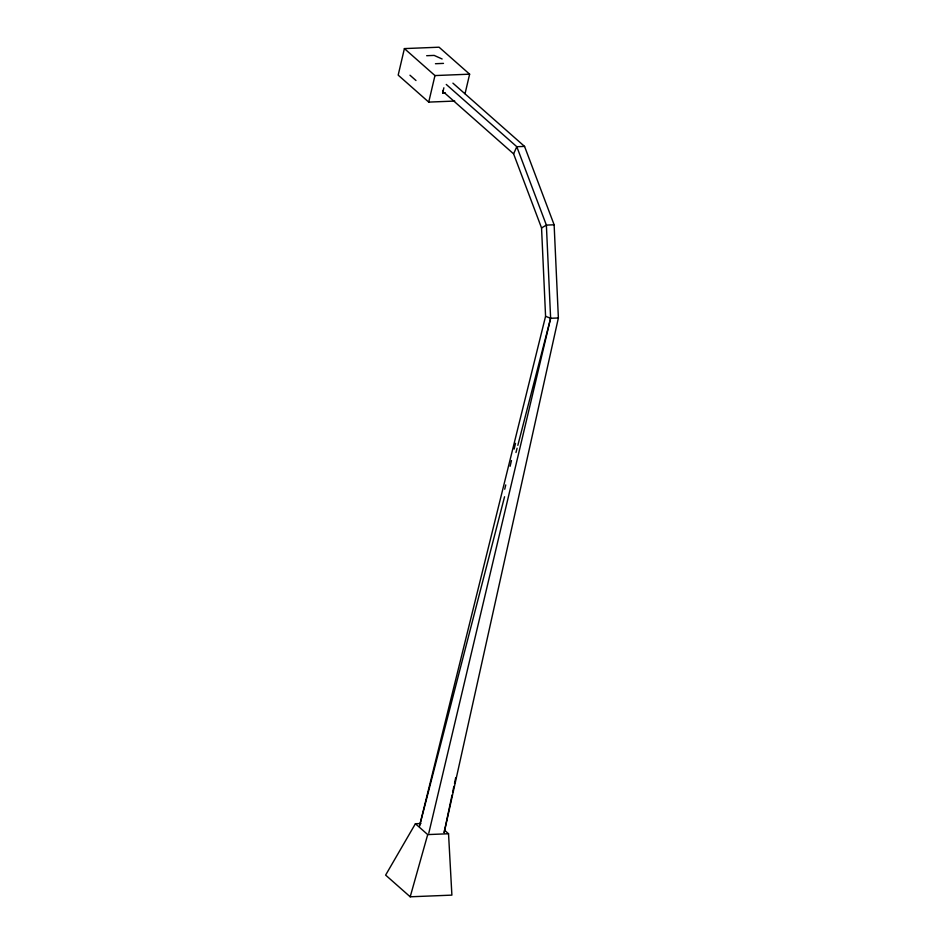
<?xml version="1.0" encoding="UTF-8"?>
<svg xmlns="http://www.w3.org/2000/svg" width="944" height="944" viewBox="0 0 944 944"><rect width="100%" height="100%" fill="white"/><g stroke="black" fill="none" stroke-linecap="round" stroke-linejoin="round"><path stroke-width="1.42" d="M445.356 92.972L442.642 93.078L443.208 90.305M444.128 832.514L452.058 794.99M452.672 792.11L453.887 786.34M454.501 783.449L455.716 777.679M444.199 832.537L558.376 317.975L554.128 224.79L524.557 146.403L452.919 83.155M465.038 93.727L469.628 74.175L439.066 47.2L404.398 48.592L398.179 75.131L428.729 102.105L454.737 101.055M428.729 102.105L434.96 75.567L404.398 48.592M442.642 93.078L443.881 87.792M504.733 489.24L505.748 484.933M510.114 466.289L511.459 460.554M514.161 449.084L515.507 443.338M428.788 833.174L550.623 318.281L546.375 225.097L516.805 146.709L446.264 84.441M419.726 825.127L545.573 316.299L541.549 227.952L513.595 153.86L444.329 92.701M419.431 826.566L504.556 496.756M515.979 452.495L517.088 448.211M517.831 445.356L550.623 318.281L558.376 317.975M410.203 896.8L427.703 834.59L415.407 823.734L385.624 875.1L410.203 896.8L451.893 895.124L448.542 833.753L444.447 830.142M513.595 153.86L516.805 146.709L524.557 146.403M541.549 227.952L546.375 225.097L554.128 224.79M426.664 55.708L434.157 55.413L442.122 58.988M435.444 63.72L443.491 63.39M434.96 75.567L469.628 74.175M415.407 823.734L420.965 823.522M427.703 834.59L448.542 833.753M545.573 316.299L550.623 318.281M409.967 75.213L415.974 80.511"/></g></svg>
